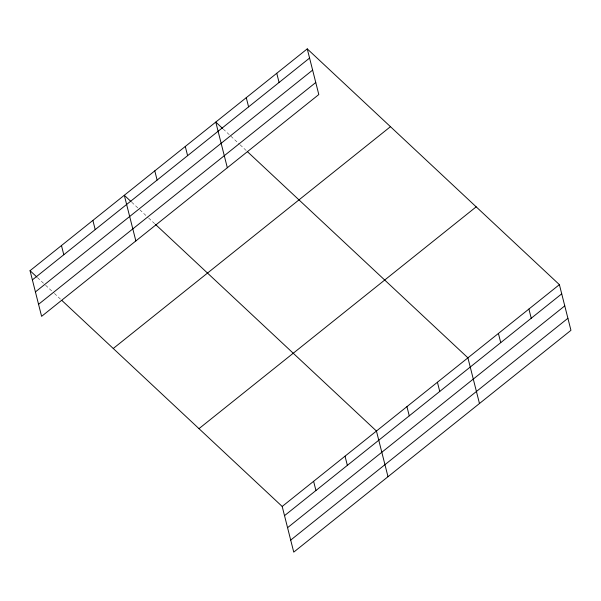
<?xml version="1.0" encoding="UTF-8"?>
<svg xmlns="http://www.w3.org/2000/svg" width="601" height="601" viewBox="0 0 601 601"><rect width="100%" height="100%" fill="white"/><g stroke="black" fill="none" stroke-linecap="round" stroke-linejoin="round"><path stroke-width="0.45" stroke-dasharray="3 2.25" d="M223.219 129.035L239.453 144.21M240.13 144.849L246.891 151.174M131.739 202.229L139.184 209.186M139.86 209.817L147.974 217.412M148.65 218.043L154.742 223.737M37.495 277.639L44.932 284.604M45.608 285.235L53.729 292.822M54.406 293.453L61.167 299.779"/><path stroke-width="0.9" d="M307.254 48.876L318.808 94.545L41.604 316.351L30.05 270.683L307.254 48.876L559.396 284.649L570.95 330.317L293.746 552.124L282.192 506.455L61.843 300.417M32.379 279.878L309.575 58.072M35.421 291.913L312.625 70.107M38.562 304.316L315.758 82.51M113.258 348.49L390.455 126.683M198.984 428.648L476.187 206.842M282.192 506.455L559.396 284.649M284.521 515.65L561.717 293.844M287.563 527.686L564.767 305.879M290.704 540.089L567.907 318.282M222.543 128.396L215.774 122.071L227.328 167.739M247.567 151.805L467.916 357.843L479.47 403.511M131.063 201.598L124.302 195.272L135.856 240.941M155.419 224.368L376.444 431.037L387.998 476.706M30.05 270.683L36.811 277.008M528.903 309.049L531.231 318.237M498.409 333.442L500.738 342.638M437.423 382.244L439.752 391.439M406.937 406.644L409.258 415.832M276.76 73.277L279.082 82.472M345.027 456.174L347.355 465.369M246.267 97.678L248.596 106.865M313.609 481.318L315.938 490.506M185.281 146.471L187.61 155.667M154.788 170.872L157.116 180.067M92.885 220.409L95.206 229.605M61.467 245.546L63.789 254.741"/></g></svg>
